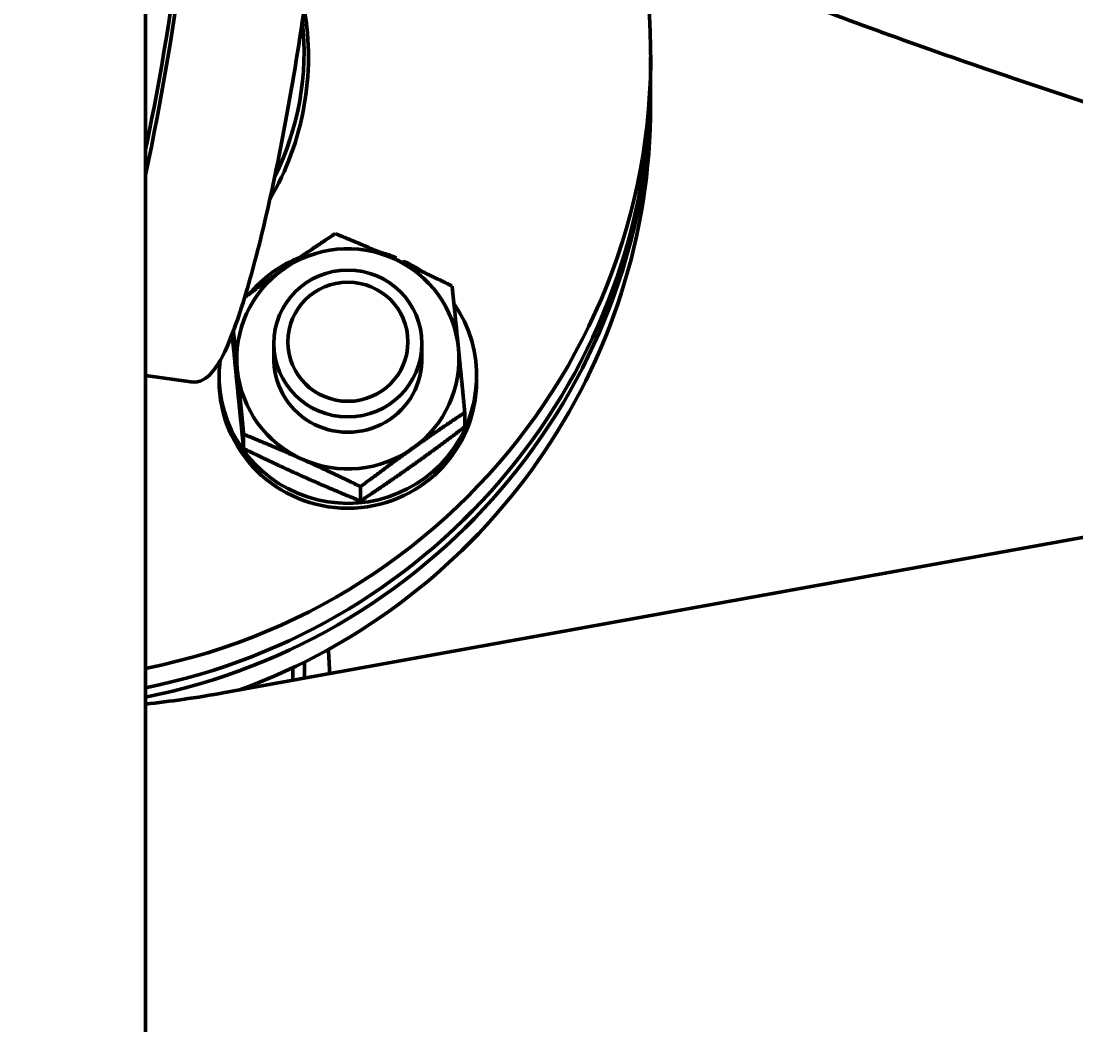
# Model space of a CAD drawing. Header units: inches. Extents: x 11 to 1621, y 11 to 1332.
# Drawn here: x 760.752 to 764.313, y 305.653 to 309.043 of the extents above; entities that cross this region are included whole.
import ezdxf

# ---------------------------------------------------------------- set-up
doc = ezdxf.new("R2010")
doc.units = ezdxf.units.IN
doc.header["$LTSCALE"] = 48
doc.header["$MEASUREMENT"] = 0
doc.layers.add('Dimension (ANSI)', color=7, linetype='Continuous', lineweight=25)
doc.layers.add('Visible (ANSI)', color=7, linetype='Continuous', lineweight=50)
doc.styles.add('Dimension Text', font='tahoma.ttf')
doc.dimstyles.new('ELC FT', dxfattribs={"dimscale": 48, "dimtxt": 0.12, "dimasz": 0.098425, "dimexe": 0.05, "dimexo": 0.1, "dimgap": 0.031496, "dimtad": 1, "dimdec": 5, "dimzin": 3, "dimdsep": 46, "dimlunit": 4, "dimtxsty": 'Dimension Text', "dimcen": 0.09, "dimdle": 0.5, "dimclrd": 5, "dimclre": 5, "dimclrt": 256, "dimadec": 1, "dimazin": 3, "dimtfac": 0.833333, "dimtofl": 0, "dimtmove": 0, "dimatfit": 3, "dimfxl": 0, "dimfrac": 2, "dimtolj": 1, "dimtzin": 0, "dimlwd": 25, "dimlwe": 25, "dimarcsym": 0})

# ---------------------------------------------------------------- blocks, each defined once
blk = doc.blocks.new('*D15')
at = {"layer": 'Defpoints', "color": 0, "linetype": 'Continuous', "transparency": 16777216}
for p in [(804.8774, 319.6302), (264.5024, 280.7711), (804.8774, 187.6927)]:
    blk.add_point(p, dxfattribs=at)
at = {"layer": 'Dimension (ANSI)', "color": 5, "linetype": 'Continuous', "lineweight": 25, "transparency": 16777216}
for p, q in [((804.8774, 314.8302), (804.8774, 185.2927)), ((264.5024, 275.9711), (264.5024, 185.2927)), ((269.2268, 187.6927), (800.153, 187.6927))]:
    blk.add_line(p, q, dxfattribs=at)
at = {"layer": 'Dimension (ANSI)', "color": 5, "linetype": 'Continuous', "transparency": 16777216}
for points in [[(269.2268, 188.4801), (269.2268, 186.9053), (264.5024, 187.6927)], [(800.153, 188.4801), (800.153, 186.9053), (804.8774, 187.6927)]]:
    blk.add_solid(points, dxfattribs=at)
at = {"layer": 'Dimension (ANSI)', "linetype": 'Continuous', "lineweight": 25, "transparency": 16777216, "insert": (534.7524, 192.8408), "char_height": 5.76, "attachment_point": 5, "style": 'Dimension Text'}
blk.add_mtext('\\A1;45\'-0 3/8"', dxfattribs=at)
blk = doc.blocks.new('*D25')
at = {"layer": 'Defpoints', "color": 0, "linetype": 'Continuous', "transparency": 16777216}
for p in [(804.8774, 319.6302), (744.2524, 285.9427), (804.8774, 225.928)]:
    blk.add_point(p, dxfattribs=at)
at = {"layer": 'Dimension (ANSI)', "color": 5, "linetype": 'Continuous', "lineweight": 25, "transparency": 16777216}
for p, q in [((804.8774, 314.8302), (804.8774, 223.528)), ((744.2524, 281.1427), (744.2524, 223.528)), ((748.9768, 225.928), (800.153, 225.928))]:
    blk.add_line(p, q, dxfattribs=at)
at = {"layer": 'Dimension (ANSI)', "color": 5, "linetype": 'Continuous', "transparency": 16777216}
for points in [[(748.9768, 226.7154), (748.9768, 225.1406), (744.2524, 225.928)], [(800.153, 226.7154), (800.153, 225.1406), (804.8774, 225.928)]]:
    blk.add_solid(points, dxfattribs=at)
at = {"layer": 'Dimension (ANSI)', "linetype": 'Continuous', "lineweight": 25, "transparency": 16777216, "insert": (774.5649, 231.076), "char_height": 5.76, "attachment_point": 5, "style": 'Dimension Text'}
blk.add_mtext('\\A1;5\'-0 5/8"', dxfattribs=at)

msp = doc.modelspace()

# ---------------------------------------------------------------- linework, layer by layer
at = {"layer": 'Visible (ANSI)'}
for p, q in [((761.172429, 334.773116), (761.172429, 302.503616)), ((762.877429, 308.857226), (762.877429, 308.922489)), ((762.877429, 308.825247), (762.877429, 308.759984)), ((762.017432, 308.237765), (762.020186, 308.243803)), ((762.04866, 308.231037), (762.04585, 308.224877)), ((761.605516, 307.902316), (761.605516, 307.954044)), ((762.105516, 307.902316), (762.105516, 307.954044)), ((761.325794, 307.824296), (761.172429, 307.846153)), ((761.421016, 307.82884), (761.421016, 307.845155)), ((762.290016, 307.82884), (762.290016, 307.845155)), ((762.250066, 307.72107), (762.250066, 307.672644)), ((761.503733, 307.647629), (761.503733, 307.599202)), ((761.898283, 307.470745), (761.898283, 307.422318)), ((761.440617, 306.775426), (765.068769, 307.431854)), ((761.669752, 306.859577), (761.669752, 306.816882)), ((761.709122, 306.824005), (761.709122, 306.878755))]:
    msp.add_line(p, q, dxfattribs=at)
for centre, major_axis, ratio, start_param, end_param in [((761.129292, 309.215941), (0.190472, 1.336496), 0.12043862, 4.18460695, 6.72563926), ((761.129292, 309.215941), (0.17213, 1.207796), 0.12043862, 4.20335321, 6.28318531), ((760.752429, 308.922489), (2.125, 0), 0.99144486, 4.91134603, 6.47548042), ((760.752429, 308.922489), (0.97, 0), 0.99144486, 5.75856962, 6.45303988), ((760.752429, 308.938152), (0.955266, 0), 0.99144486, 5.82372781, 6.39257844), ((760.752429, 308.857226), (2.125, 0), 0.99144486, 4.91134603, 6.28318531), ((760.752429, 308.825247), (2.125, 0), 0.99144486, 4.91134603, 6.29077476), ((760.752429, 308.759984), (2.125, 0), 0.99144486, 5.06744392, 6.28318531), ((761.855516, 307.902326), (-0.375, 0), 0.99144486, 4.28771862, 5.33491617), ((761.855516, 307.845155), (0.4345, 0), 0.99144486, 1.1820946, 1.32892913), ((761.855516, 307.845155), (0.4345, 0), 0.99144486, 1.94731032, 2.45039717), ((761.855516, 307.902326), (0.375, 0), 0.99144486, 0.09892842, 1.14612597), ((761.855516, 307.833589), (-0.403892, -0.382388), 0.4189262, 3.87415966, 3.89792022), ((761.855516, 307.845155), (0.4345, 0), 0.99144486, 0.95418379, 1.11015734), ((761.855516, 307.902326), (-0.375, 0), 0.99144486, 5.33491617, 6.38211372), ((761.855516, 307.845155), (0.4345, 0), 0.99144486, 3.02084815, 6.88615397), ((761.855516, 307.902326), (0.375, 0), 0.99144486, 5.33491617, 6.38211372), ((761.855516, 307.902326), (-0.250136, 0), 0.99144486, 6.25022773, 9.45773554), ((761.855516, 307.902326), (-0.375, 0), 0.99144486, 0.09892842, 1.14612597), ((761.855516, 307.82884), (-0.4345, 0), 0.99144486, 0, 3.14159265), ((761.855516, 307.902326), (0.375, 0), 0.99144486, 4.28771862, 5.33491617)]:
    msp.add_ellipse(centre, major_axis=major_axis, ratio=ratio, start_param=start_param, end_param=end_param, dxfattribs=at)
for centre, major_axis in [((761.855516, 307.954044), (-0.25, 0)), ((761.855516, 307.960019), (0.202812, 0))]:
    msp.add_ellipse(centre, major_axis=major_axis, ratio=0.99144486, dxfattribs=at)
for points, knots in [([(767.094929, 308.592378), (767.074798, 308.598655), (767.053481, 308.604814), (766.974048, 308.627915), (766.907642, 308.646144), (766.74695, 308.689419), (766.651387, 308.714746), (766.398933, 308.781898), (766.232404, 308.826365), (765.902039, 308.916909), (765.74385, 308.961031), (765.345399, 309.07539), (765.097527, 309.149034), (764.480092, 309.342562), (764.102257, 309.469049), (763.498848, 309.692859), (763.270845, 309.78257), (762.835599, 309.967052), (762.6279, 310.061524), (762.258708, 310.244737), (762.094719, 310.332637), (761.687995, 310.571723), (761.464077, 310.726949), (761.260749, 310.903156), (761.238874, 310.922714), (761.217705, 310.942263)], [48.06002279, 48.06002279, 48.06002279, 48.06002279, 48.5268986, 48.5268986, 49.57254317, 49.57254317, 50.68201131, 50.68201131, 52.19372541, 52.19372541, 53.41489573, 53.41489573, 55.12211786, 55.12211786, 57.528721, 57.528721, 59.00566073, 59.00566073, 60.42849556, 60.42849556, 61.66662184, 61.66662184, 63.71550293, 63.71550293, 63.97145857, 63.97145857, 63.97145857, 63.97145857]), ([(761.706738, 310.497287), (761.724509, 310.494754), (761.739155, 310.484382), (761.767015, 310.452476), (761.774425, 310.428292), (761.794919, 310.338473), (761.800955, 310.253419), (761.801588, 310.050337), (761.797475, 309.939951), (761.781096, 309.697386), (761.768949, 309.565624), (761.737915, 309.293051), (761.719059, 309.152327), (761.676519, 308.875732), (761.652846, 308.73991), (761.602998, 308.486521), (761.576831, 308.369045), (761.524376, 308.163548), (761.49815, 308.075868), (761.446708, 307.93614), (761.424002, 307.88661), (761.378677, 307.836996), (761.355812, 307.820018), (761.325794, 307.824296)], [5.54055928, 5.54055928, 5.54055928, 5.54055928, 5.64400906, 5.64400906, 5.84512224, 5.84512224, 6.23133509, 6.23133509, 6.5587339, 6.5587339, 6.8813157, 6.8813157, 7.2027607, 7.2027607, 7.52405882, 7.52405882, 7.84595993, 7.84595993, 8.17031159, 8.17031159, 8.50741127, 8.50741127, 8.68215194, 8.68215194, 8.68215194, 8.68215194]), ([(765.672323, 308.36871), (765.632935, 308.379724), (765.592951, 308.390967), (765.338597, 308.462937), (765.109329, 308.529768), (764.527477, 308.707501), (764.164674, 308.824912), (763.557006, 309.040353), (763.313804, 309.131482), (762.828338, 309.326852), (762.586256, 309.431357), (762.158251, 309.633542), (761.96967, 309.729475), (761.790017, 309.829649)], [52.77693985, 52.77693985, 52.77693985, 52.77693985, 53.07873112, 53.07873112, 54.6704535, 54.6704535, 56.95519009, 56.95519009, 58.46619532, 58.46619532, 60.01541324, 60.01541324, 61.30784811, 61.30784811, 61.30784811, 61.30784811]), ([(761.789786, 306.921257), (761.790241, 306.913242), (761.790682, 306.905217), (761.792136, 306.877947), (761.793086, 306.858664), (761.79396, 306.839355)], [5.9328137971, 5.9328137971, 5.9328137971, 5.9328137971, 5.9512657892, 5.9512657892, 5.9954578037, 5.9954578037, 5.9954578037, 5.9954578037]), ([(761.172429, 306.736478), (761.214766, 306.741186), (761.256603, 306.746493), (761.346364, 306.759289), (761.394042, 306.766999), (761.440617, 306.775426)], [3.360676629, 3.360676629, 3.360676629, 3.360676629, 3.41965865, 3.41965865, 3.489175149, 3.489175149, 3.489175149, 3.489175149])]:
    msp.add_open_spline(points, degree=3, knots=knots, dxfattribs=at)
for points, weights in [([(761.636857, 308.204372), (761.718488, 308.262461), (761.812748, 308.325163)], [1, 1.0379548493, 1]), ([(761.812748, 308.325163), (761.918468, 308.282139), (762.010023, 308.241093)], [1, 1.0379548493, 1]), ([(762.010023, 308.241093), (762.101579, 308.200047), (762.207299, 308.14828)], [1, 1.0379548493, 1]), ([(761.507001, 308.109508), (761.574637, 308.160097), (761.636857, 308.204372)], [1.01402644811, 1.02867055543, 1]), ([(762.207299, 308.14828), (762.218758, 308.038181), (762.228682, 307.939047)], [1, 1.0379548493, 1]), ([(761.464869, 307.986035), (761.474048, 307.891355), (761.482349, 307.808435)], [1.01064648004, 1.03155120187, 1]), ([(761.482349, 307.865605), (761.475891, 307.930115), (761.469028, 307.996898)], [1, 1.02437534747, 1.01744204399]), ([(762.228682, 307.939047), (762.238606, 307.839913), (762.250066, 307.72107)], [1, 1.0379548493, 1]), ([(761.503733, 307.647629), (761.492274, 307.766471), (761.482349, 307.865605)], [1, 1.0379548493, 1]), ([(761.482349, 307.808435), (761.492274, 307.7093), (761.503733, 307.599202)], [1, 1.0379548493, 1]), ([(762.250066, 307.72107), (762.155806, 307.658368), (762.074175, 307.60028)], [1, 1.0379548493, 1]), ([(761.701008, 307.563559), (761.609452, 307.604605), (761.503733, 307.647629)], [1, 1.0379548493, 1]), ([(762.074175, 307.543109), (762.155806, 307.601197), (762.250066, 307.672644)], [1, 1.0379548493, 1]), ([(761.503733, 307.599202), (761.609452, 307.547434), (761.701008, 307.506388)], [1, 1.0379548493, 1]), ([(762.074175, 307.60028), (761.992543, 307.542191), (761.898283, 307.470745)], [1, 1.0379548493, 1]), ([(761.898283, 307.470745), (761.792564, 307.522513), (761.701008, 307.563559)], [1, 1.0379548493, 1]), ([(761.898283, 307.422318), (761.992543, 307.485021), (762.074175, 307.543109)], [1, 1.0379548493, 1]), ([(761.701008, 307.506388), (761.792564, 307.465342), (761.898283, 307.422318)], [1, 1.0379548493, 1])]:
    msp.add_rational_spline(points, weights, degree=2, dxfattribs=at)

# ---------------------------------------------------------------- dimensions: what is measured, and where the dimension line sits
at = {"layer": 'Dimension (ANSI)', "color": 5, "linetype": 'Continuous', "lineweight": 25, "true_color": 0x0000ff}
dim = msp.add_linear_dim(base=(804.877429, 187.692735), p1=(264.502429, 280.771104), p2=(804.877429, 319.630235), angle=180, dimstyle='ELC FT', override={"dimgap": 0.031496, "dimdec": 5, "dimlfac": 1, "dimtol": 0, "dimlim": 0, "dimtp": 0, "dimtm": 0, "dimtdec": 2, "dimatfit": 1}, dxfattribs=at)
dim.commit()
dim.dimension.update_dxf_attribs({"geometry": '*D15', "text_midpoint": (534.752429, 187.692735), "dimtype": 160})
dim = msp.add_linear_dim(base=(804.877429, 225.927966), p1=(744.252429, 285.942735), p2=(804.877429, 319.630235), dimstyle='ELC FT', override={"dimgap": 0.031496, "dimdec": 5, "dimlfac": 1, "dimtol": 0, "dimlim": 0, "dimtp": 0, "dimtm": 0, "dimtdec": 2, "dimatfit": 1}, dxfattribs=at)
dim.commit()
dim.dimension.update_dxf_attribs({"geometry": '*D25', "text_midpoint": (774.564929, 225.927966), "dimtype": 160})

doc.saveas('drawing.dxf')
